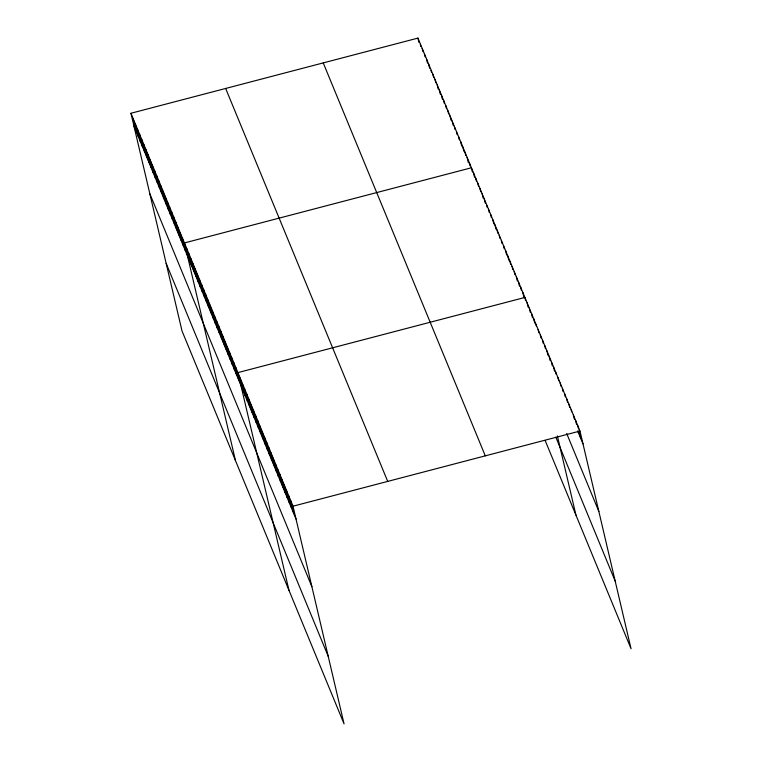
<?xml version="1.0" encoding="UTF-8"?>
<svg xmlns="http://www.w3.org/2000/svg" width="762" height="762" viewBox="0 0 762 762"><rect width="100%" height="100%" fill="white"/><g stroke="black" fill="none" stroke-linecap="round" stroke-linejoin="round"><path stroke-width="1.14" d="M130.95 113.262L293.008 506.206L344.062 723.9L182.013 330.956L130.95 113.262L417.938 38.1L579.987 431.044L631.05 648.738L545.144 440.446M293.008 506.206L579.987 431.044M577.71 431.063L583.006 443.884M566.68 433.464L598.856 511.483M555.822 437.159L615.191 581.139M323.231 62.903L485.289 455.847M225.657 88.459L387.706 481.403M133.969 126.111L296.018 519.055M149.819 193.71L311.877 586.654M166.154 263.357L328.212 656.301M577.787 425.701L578.539 428.911M579.044 431.054L580.796 438.541M575.586 420.357L576.586 424.634M578.091 431.063L578.596 433.197M573.376 415.014L574.386 419.291M571.176 409.67L571.671 411.804M568.966 404.327L569.719 407.537M566.766 398.974L567.519 402.193M564.566 393.63L565.318 396.85M562.356 388.287L563.108 391.506M560.156 382.943L560.908 386.163M557.946 377.6L558.708 380.81M555.746 372.256L556.25 374.399M553.545 366.913L554.546 371.199M551.336 361.569L552.345 365.855M549.135 356.225L550.135 360.512M546.935 350.882L547.935 355.168M544.725 345.538L545.478 348.748M542.525 340.195L543.277 343.405M540.315 334.851L541.068 338.061M538.115 329.508L538.867 332.718M535.915 324.164L536.41 326.307M533.705 318.821L534.714 323.098M531.505 313.477L532.505 317.754M529.295 308.134L530.304 312.41M527.094 302.79L528.104 307.067M525.647 300.657L524.894 297.447L237.906 372.608L288.969 590.302M557.374 435.931L575.948 515.131M522.751 292.256L524.008 297.609M520.617 287.064L521.37 290.284M518.474 281.883L519.474 286.16M516.331 276.692L517.341 280.978M514.198 271.51L514.95 274.72M512.054 266.319L512.807 269.529M509.921 261.137L510.673 264.347M507.778 255.946L508.787 260.233M505.644 250.765L506.644 255.041M503.501 245.574L504.253 248.783M501.358 240.382L502.11 243.602M499.224 235.201L499.977 238.411M497.081 230.01L497.834 233.229M494.948 224.828L495.948 229.105M492.804 219.637L493.805 223.923M490.661 214.455L491.423 217.665M488.528 209.264L489.28 212.474M486.642 205.149L487.137 207.293M484.251 198.892L485.251 203.178M482.108 193.71L483.118 197.987M479.974 188.519L480.727 191.729M477.831 183.328L478.584 186.547M475.688 178.146L476.45 181.356M473.554 172.955L474.555 177.241M472.421 172.05L471.411 167.773L184.433 242.935L235.487 460.629M469.278 162.582L470.03 165.792M467.135 157.401L468.392 162.754M465.001 152.21L465.753 155.419M462.858 147.028L463.858 151.305M460.715 141.837L461.724 146.123M458.581 136.646L459.334 139.865M456.438 131.464L457.19 134.674M454.304 126.273L455.057 129.492M452.161 121.091L453.171 125.368M450.018 115.9L451.028 120.186M447.885 110.719L448.637 113.929M445.741 105.527L446.494 108.737M443.608 100.346L444.36 103.556M441.465 95.155L442.474 99.441M439.331 89.973L440.331 94.25M437.188 84.782L438.188 89.068M435.045 79.591L435.807 82.81M432.911 74.409L433.664 77.619M431.025 70.294L431.521 72.428M428.635 64.037L429.635 68.313M426.491 58.845L427.501 63.132M424.358 53.664L425.11 56.874M422.215 48.473L422.967 51.683M420.329 44.358L420.824 46.501M417.938 38.1L418.938 42.386M290.798 500.863L293.818 513.712M288.598 495.519L291.608 508.368M286.398 490.176L289.408 503.025M284.188 484.832L287.198 497.681M281.988 479.488L284.998 492.338M279.778 474.145L282.797 486.994M277.578 468.801L280.587 481.651M275.377 463.458L278.387 476.307M273.167 458.114L276.187 470.964M270.967 452.771L273.977 465.611M268.757 447.427L271.777 460.267M266.557 442.084L269.567 454.924M264.357 436.74L267.367 449.58M262.147 431.397L265.166 444.236M259.947 426.053L262.957 438.893M257.747 420.7L260.756 433.549M255.537 415.357L258.547 428.206M253.336 410.013L256.346 422.862M251.127 404.67L254.146 417.519M248.926 399.326L251.936 412.175M246.726 393.983L249.736 406.832M244.516 388.639L247.536 401.488M242.316 383.296L245.326 396.145M240.106 377.952L243.126 390.801M235.763 367.417L238.782 380.267M233.629 362.236L236.639 375.085M231.486 357.045L234.505 369.894M229.352 351.863L232.362 364.703M227.209 346.672L230.229 359.521M225.076 341.49L228.086 354.33M222.933 336.299L225.943 349.148M220.79 331.118L223.809 343.957M218.656 325.926L221.666 338.776M216.513 320.735L219.532 333.585M214.379 315.554L217.389 328.403M212.236 310.363L215.246 323.212M210.102 305.181L213.112 318.03M207.959 299.99L210.969 312.839M205.816 294.808L208.836 307.648M203.683 289.617L206.692 302.466M201.539 284.436L204.559 297.275M199.406 279.244L202.416 292.094M197.263 274.063L200.273 286.903M195.129 268.872L198.139 281.721M192.986 263.681L195.996 276.53M190.843 258.499L193.862 271.348M188.709 253.308L191.719 266.157M186.566 248.126L189.586 260.966M182.289 237.754L185.299 250.593M180.146 232.562L183.166 245.412M178.013 227.381L181.023 240.22M175.87 222.19L178.889 235.039M173.736 216.999L176.746 229.848M171.593 211.817L174.603 224.666M169.459 206.626L172.469 219.475M167.316 201.444L170.326 214.293M165.173 196.253L168.192 209.102M163.039 191.071L166.049 203.911M160.896 185.88L163.916 198.73M158.763 180.699L161.773 193.538M156.62 175.508L159.629 188.357M154.486 170.326L157.496 183.166M152.343 165.135L155.353 177.984M150.2 159.944L153.219 172.793M148.066 154.762L151.076 167.611M145.923 149.571L148.942 162.42M143.789 144.389L146.799 157.229M141.646 139.198L144.656 152.048M139.503 134.017L142.523 146.856M137.37 128.826L140.379 141.675M135.226 123.644L138.246 136.484M133.093 118.453L136.103 131.302"/></g></svg>
